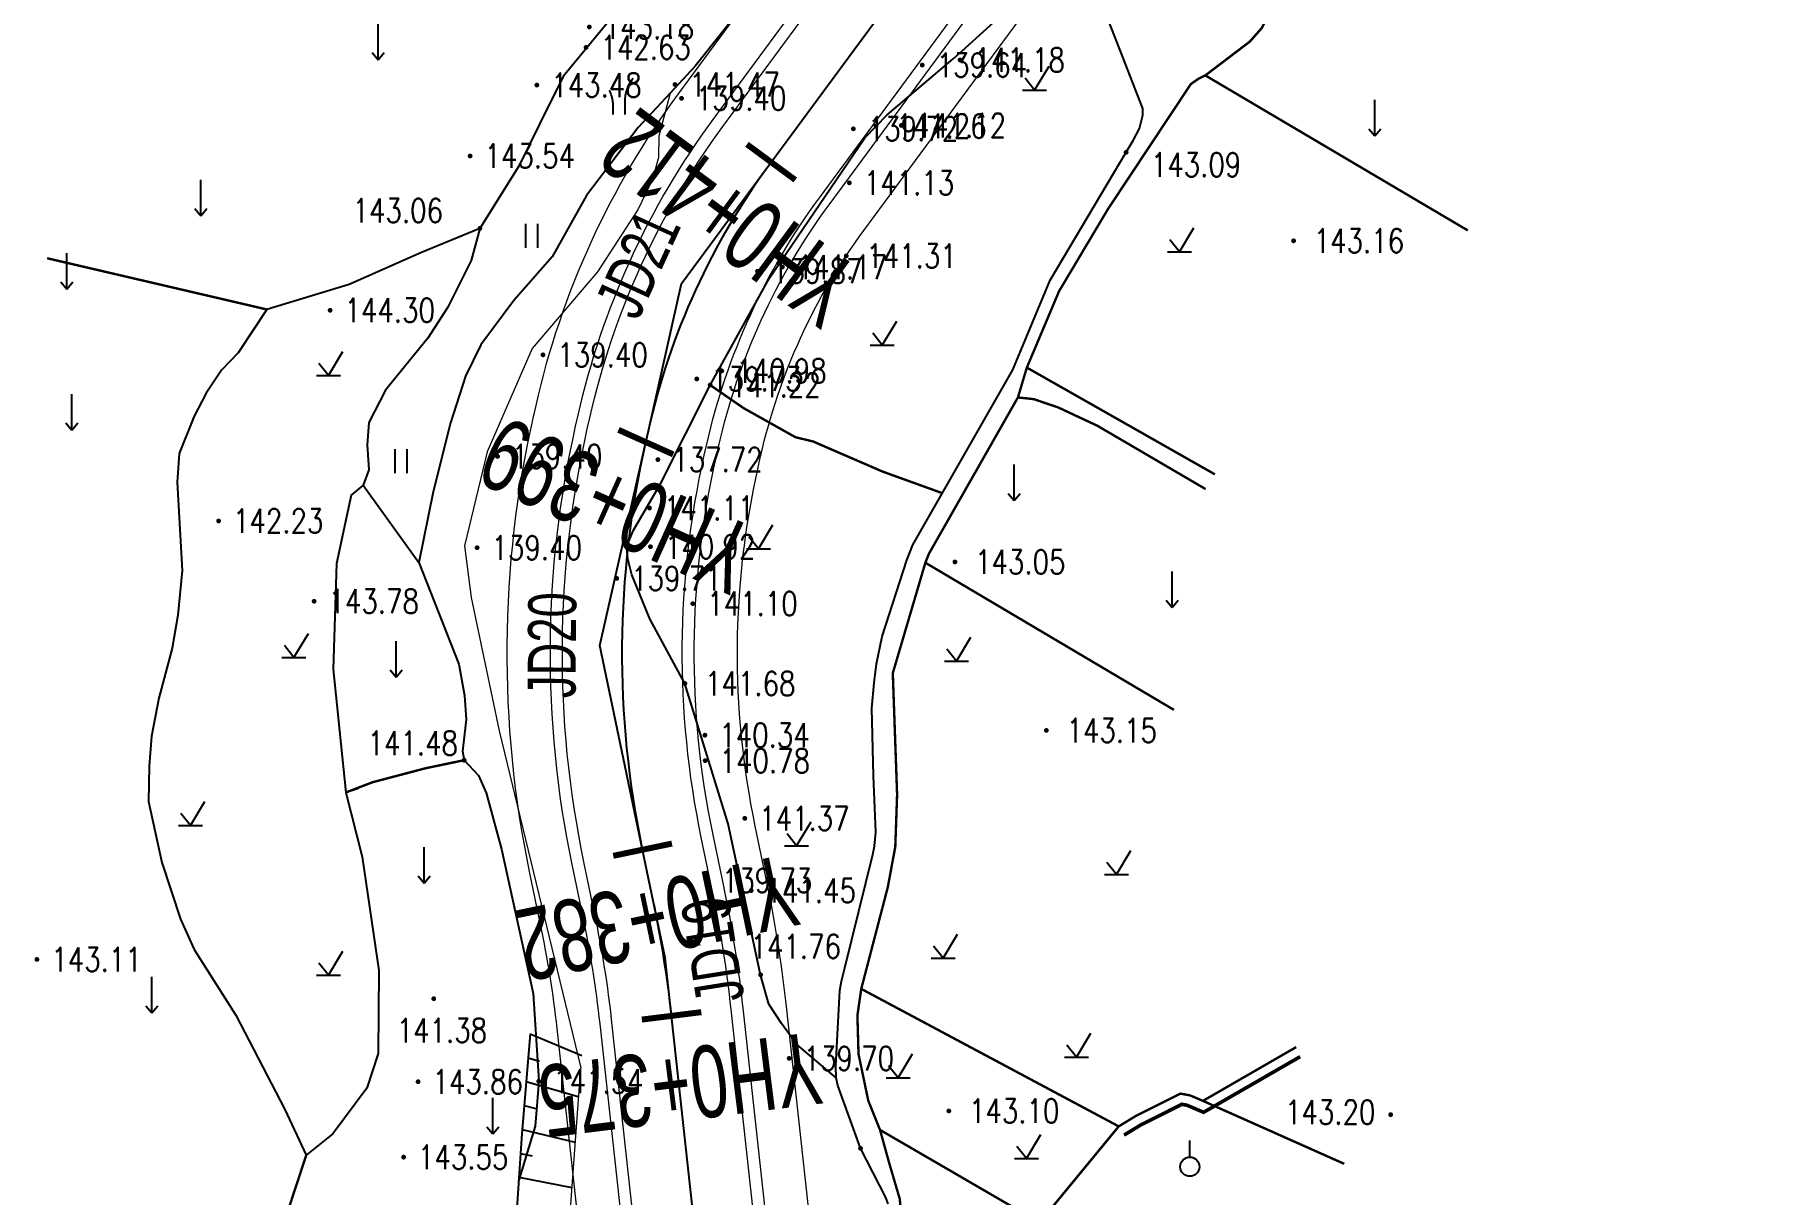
# Model space of a CAD drawing. Extents: x 529262 to 576451, y 2694391 to 2717535.
# Drawn here: x 562806.6 to 562878.6, y 2709454.9 to 2709503.3 of the extents above; entities that cross this region are included whole.
import ezdxf
from ezdxf.enums import TextEntityAlignment as Align

# ---------------------------------------------------------------- set-up
doc = ezdxf.new("R2010")
doc.units = 0
doc.linetypes.add('DASHED', pattern=[19.05, 12.7, -6.35])
doc.linetypes.add('X3', pattern=[5, 4, -1])
for name, color, linetype in [('DLSS', 4, 'Continuous'), ('DMTZ', 8, 'Continuous'), ('GCD', 8, 'Continuous'), ('ZBTZ', 8, 'Continuous'), ('交点标注', 3, 'Continuous'), ('桩号标注_YH', 2, 'Continuous'), ('道路中线_04护管挡墙', 7, 'Continuous')]:
    doc.layers.add(name, color=color, linetype=linetype)
doc.layers.add('SXSS', color=5, linetype='Continuous', lineweight=0)
doc.styles.add('EICAD', font='fsdb_e.shx', dxfattribs={"width": 0.707, "height": 2, "bigfont": 'tjhzf.shx'})
doc.styles.add('HZ', font='rs.shx', dxfattribs={"width": 0.8, "bigfont": 'hztxt.shx'})
doc.styles.add('JieTuHzTxt', font='smsim.shx', dxfattribs={"width": 0.7, "bigfont": 'smfs.shx'})
doc.linetypes.add('10421', pattern='A,2,[150,AAA.SHX,S=0.5,R=0,X=0,Y=0.5],1e-11', length=2)

# ---------------------------------------------------------------- blocks, each defined once
blk = doc.blocks.new('gc125')
at = {"color": 8}
blk.add_line((0, 0.8), (0, 2.2), dxfattribs=at)
blk.add_circle((0, 0), 0.8, dxfattribs=at)
blk = doc.blocks.new('gc120')
at = {"color": 8}
for p, q in [((0, 0), (0, 3)), ((-0.5, 0.6), (0, 0)), ((0, 0), (0.5, 0.6))]:
    blk.add_line(p, q, dxfattribs=at)
blk = doc.blocks.new('gc123')
at = {"color": 8}
for p, q in [((0, 0), (1.2, 2)), ((-1, 0), (1, 0)), ((0, 0), (-0.8, 1))]:
    blk.add_line(p, q, dxfattribs=at)
blk = doc.blocks.new('GC200')
at = {"linetype": 'Continuous', "const_width": 0.2, "flags": 128}
blk.add_lwpolyline([(-0.1, 0, 1), (0.1, 0, 1)], format="xyb", close=True, dxfattribs=at)
blk = doc.blocks.new('gc121')
at = {"color": 8}
for p, q in [((-0.5, -1), (-0.5, 1)), ((0.5, -1), (0.5, 1))]:
    blk.add_line(p, q, dxfattribs=at)
blk = doc.blocks.new('gc246')
at = {"color": 8}
for p, q in [((-0.5, 1), (-0.5, 0)), ((0.5, 1), (0.5, 0))]:
    blk.add_line(p, q, dxfattribs=at)
for centre, radius, start, end in [((3.4, 1.11), 2.91, 139.3312, 182.0887), ((-2.94, 0.81), 2.45, 4.3743, 29.0242)]:
    blk.add_arc(centre, radius, start, end, dxfattribs=at)

msp = doc.modelspace()

# ---------------------------------------------------------------- linework, layer by layer
at = {"layer": 'DLSS', "linetype": 'X3', "const_width": 0.15}
msp.add_lwpolyline([(562852.014, 2709457.387), (562852.716, 2709457.815), (562854.423, 2709458.672), (562854.64, 2709458.632), (562855.33, 2709458.338), (562859.356, 2709460.659)], dxfattribs=at)
at = {"layer": 'DMTZ', "linetype": 'Continuous'}
for p, q in [((562827.255, 2709461.61), (562829.407, 2709460.703)), ((562827.171, 2709460.613), (562827.649, 2709460.467)), ((562827.087, 2709459.617), (562829.263, 2709458.999)), ((562827.003, 2709458.62), (562827.487, 2709458.494)), ((562826.919, 2709457.624), (562829.126, 2709457.099)), ((562826.849, 2709456.626), (562827.338, 2709456.521)), ((562826.782, 2709455.629), (562828.988, 2709455.198))]:
    msp.add_line(p, q, dxfattribs=at)
at = {"layer": 'DMTZ', "linetype": '10421', "flags": 128}
for points in [[(562837.299, 2709506.529), (562836.341, 2709506.079), (562834.498, 2709505.393), (562832.675, 2709504.87), (562831.686, 2709504.839), (562830.529, 2709503.817), (562828.631, 2709501.513), (562827.641, 2709499.531), (562826.779, 2709497.783), (562825.16, 2709495.185)], [(562837.299, 2709506.529), (562836.387, 2709504.784), (562834.136, 2709501.944), (562833.097, 2709500.828)], [(562833.097, 2709500.828), (562831.762, 2709499.397), (562829.599, 2709496.55), (562828.171, 2709493.992), (562826.576, 2709492.172), (562825.201, 2709490.324), (562824.564, 2709489.023), (562823.929, 2709487.078), (562823.21, 2709484.204), (562822.613, 2709481.26)], [(562848.94, 2709493.021), (562852.101, 2709498.356), (562852.399, 2709498.843), (562852.661, 2709499.346), (562852.803, 2709499.899), (562852.793, 2709500.181)], [(562825.16, 2709495.185), (562822.732, 2709494.183), (562819.71, 2709492.85), (562816.275, 2709491.806), (562815.081, 2709490.004), (562814.384, 2709489.275), (562813.752, 2709488.309), (562813.246, 2709487.363), (562812.629, 2709485.807), (562812.54, 2709484.606), (562812.75, 2709480.926), (562812.563, 2709479.067), (562812.329, 2709477.689), (562811.777, 2709475.606), (562811.474, 2709474.019), (562811.369, 2709472.763), (562811.345, 2709471.297), (562811.897, 2709468.748), (562812.684, 2709466.391), (562813.245, 2709465.124), (562814.979, 2709462.383), (562817.031, 2709458.455), (562817.921, 2709456.551)], [(562825.16, 2709495.185), (562824.797, 2709493.847), (562823.826, 2709491.906), (562822.988, 2709490.607), (562821.232, 2709488.443), (562820.534, 2709487.093), (562820.459, 2709486.167), (562820.537, 2709485.12), (562820.298, 2709484.481), (562819.798, 2709484.058), (562819.188, 2709481.22), (562819.037, 2709476.807), (562819.576, 2709471.673)], [(562840.374, 2709464.363), (562841.538, 2709469.089), (562841.604, 2709469.433), (562841.664, 2709470.011), (562841.566, 2709472.365), (562841.496, 2709475.192), (562841.601, 2709476.245), (562841.692, 2709477.033), (562841.926, 2709478.173), (562842.952, 2709481.356), (562843.214, 2709481.991), (562847.382, 2709489.286), (562848.94, 2709493.021)], [(562822.613, 2709481.26), (562824.279, 2709477.013), (562824.524, 2709475.716), (562824.585, 2709474.713), (562824.436, 2709473.395), (562824.505, 2709473.016)], [(562824.505, 2709473.016), (562825.105, 2709472.374), (562825.426, 2709471.651), (562826.055, 2709469.311), (562827.38, 2709463.293), (562827.615, 2709459.634), (562827.462, 2709457.766), (562826.77, 2709455.466)], [(562820.07, 2709471.822), (562819.576, 2709471.673), (562820.254, 2709468.993), (562820.952, 2709464.255), (562820.914, 2709460.791), (562820.451, 2709459.345), (562819.024, 2709457.444), (562817.921, 2709456.551)]]:
    msp.add_lwpolyline(points, dxfattribs=at)
at = {"layer": 'DMTZ', "linetype": '10421'}
for points in [[(562851.867, 2709502.568), (562851.092, 2709504.566), (562850.721, 2709506.659)], [(562845.247, 2709502.568), (562847.472, 2709504.583), (562849.434, 2709505.481)], [(562840.019, 2709459.771), (562838.368, 2709461.168), (562837.727, 2709462.042), (562837.212, 2709462.843), (562836.861, 2709464.071), (562835.505, 2709470.366), (562833.706, 2709476.212), (562832.245, 2709478.91), (562831.808, 2709479.969), (562831.49, 2709480.75), (562831.332, 2709481.412), (562831.287, 2709481.848), (562831.371, 2709482.147), (562831.569, 2709482.606), (562832.696, 2709484.532), (562834.759, 2709488.655), (562837.216, 2709493.09), (562841.214, 2709498.957), (562841.675, 2709499.446), (562842.138, 2709499.923), (562844.893, 2709502.247), (562845.247, 2709502.568)], [(562852.793, 2709500.181), (562851.867, 2709502.568)], [(562840.019, 2709459.771), (562839.994, 2709460.262), (562840.172, 2709463.419), (562840.241, 2709463.802), (562840.374, 2709464.363)], [(562842.177, 2709454.525), (562842.081, 2709454.794), (562841.028, 2709456.839), (562840.081, 2709459.454), (562840.019, 2709459.771)]]:
    msp.add_lwpolyline(points, dxfattribs=at)
at = {"layer": 'DMTZ', "linetype": '10421', "elevation": 164.791, "flags": 128}
msp.add_lwpolyline([(562820.298, 2709484.481), (562822.613, 2709481.26)], dxfattribs=at)
at = {"layer": 'DMTZ', "linetype": 'Continuous', "flags": 128}
msp.add_lwpolyline([(562827.255, 2709461.61), (562826.905, 2709457.457), (562826.375, 2709449.533), (562828.65, 2709439.706), (562828.307, 2709431.788), (562827.61, 2709424.88), (562828.514, 2709420.926), (562829.52, 2709416.526), (562829.891, 2709412.333), (562829.998, 2709410.138), (562830.397, 2709408.007), (562831.829, 2709404.6), (562832.527, 2709402.619), (562833.845, 2709401.339), (562836.264, 2709398.991), (562840.1, 2709395.402), (562844.26, 2709391.6), (562847.88, 2709390.079), (562850.311, 2709389.311), (562850.764, 2709389.051)], dxfattribs=at)
at = {"layer": 'SXSS', "linetype": 'Continuous', "flags": 128}
msp.add_lwpolyline([(562833.097, 2709500.828), (562832.625, 2709499.032), (562832.612, 2709498.144), (562832.36, 2709497.234), (562831.765, 2709495.985), (562830.057, 2709493.377), (562827.34, 2709490.178), (562825.458, 2709485.873), (562824.52, 2709481.951), (562824.792, 2709479.803), (562825.97, 2709474.245), (562829.366, 2709460.186)], dxfattribs=at)
at = {"layer": 'SXSS', "linetype": 'Continuous', "elevation": 142.539, "flags": 128}
msp.add_lwpolyline([(562828.831, 2709452.782), (562829.366, 2709460.186)], dxfattribs=at)
at = {"layer": 'ZBTZ', "linetype": 'Continuous', "const_width": 0.1}
for points in [[(562856.726, 2709502.568), (562857.259, 2709502.973), (562857.749, 2709503.528), (562858.206, 2709504.372)], [(562855.802, 2709484.931), (562847.961, 2709489.382), (562849.304, 2709492.565), (562851.345, 2709495.993), (562854.797, 2709501.199), (562855.115, 2709501.421), (562855.402, 2709501.561), (562856.726, 2709502.568)], [(562843.731, 2709481.248), (562843.884, 2709481.631), (562847.589, 2709488.137), (562848.248, 2709488.067), (562849.269, 2709487.72), (562850.899, 2709486.959), (562855.414, 2709484.317)], [(562854.095, 2709475.113), (562843.731, 2709481.248), (562842.373, 2709476.644), (562842.553, 2709471.584), (562842.477, 2709469.408), (562842.166, 2709467.727), (562841.058, 2709463.484)], [(562841.058, 2709463.484), (562851.792, 2709457.752), (562848.492, 2709453.743), (562841.841, 2709457.605)], [(562851.792, 2709457.752), (562852.509, 2709458.189), (562854.359, 2709459.118), (562854.764, 2709459.045), (562855.302, 2709458.815), (562859.192, 2709461.058)]]:
    msp.add_lwpolyline(points, dxfattribs=at)
at = {"layer": 'ZBTZ', "linetype": 'Continuous', "const_width": 0.1, "flags": 128}
for points in [[(562855.402, 2709501.561), (562864.998, 2709495.894)], [(562864.998, 2709495.894), (562866.342, 2709495.1)], [(562855.302, 2709458.815), (562861.194, 2709456.19)], [(562817.921, 2709456.551), (562816.788, 2709453.11), (562815.825, 2709451.324), (562814.532, 2709449.424), (562813.472, 2709448.239)]]:
    msp.add_lwpolyline(points, dxfattribs=at)
for points, elevation in [([(562816.275, 2709491.806), (562807.122, 2709493.94)], 165.577), ([(562847.589, 2709488.137), (562847.961, 2709489.382)], 143.249), ([(562834.759, 2709488.655), (562836.149, 2709487.695), (562838.317, 2709486.479), (562839.053, 2709486.301), (562841.939, 2709485.051), (562844.445, 2709484.145)], 141.222), ([(562819.576, 2709471.673), (562820.681, 2709472.096), (562822.901, 2709472.682), (562824.505, 2709473.016)], 165.663), ([(562841.058, 2709463.484), (562840.898, 2709462.375), (562840.944, 2709460.768), (562841.351, 2709458.823), (562841.841, 2709457.605), (562842.211, 2709456.266), (562842.663, 2709454.727), (562842.822, 2709453.144), (562843.139, 2709450.791), (562843.252, 2709449.365), (562843.298, 2709448.84)], 143.151)]:
    msp.add_lwpolyline(points, dxfattribs=dict(at, elevation=elevation))
at = {"layer": '交点标注', "linetype": 'DASHED'}
for p, q in [((562833.568, 2709492.881), (562837.302, 2709497.946)), ((562832.183, 2709486.743), (562833.568, 2709492.881)), ((562830.164, 2709477.795), (562832.077, 2709486.276)), ((562831.944, 2709469.286), (562830.164, 2709477.795)), ((562832.887, 2709464.776), (562832.389, 2709467.157)), ((562833.151, 2709462.359), (562832.887, 2709464.776))]:
    msp.add_line(p, q, dxfattribs=at)
at = {"layer": '桩号标注_YH', "const_width": 0.25}
for points in [[(562836.296, 2709498.688), (562838.308, 2709497.204)], [(562830.936, 2709486.787), (562833.218, 2709485.765)], [(562830.72, 2709469.03), (562833.167, 2709469.541)], [(562831.911, 2709462.204), (562834.391, 2709462.513)]]:
    msp.add_lwpolyline(points, dxfattribs=at)
at = {"layer": '道路中线_04护管挡墙', "color": 8, "lineweight": 0}
for points in [[(562840.687, 2709437.608), (562837.923, 2709462.881, 0.024304), (562837.087, 2709468.139), (562836.642, 2709470.268, -0.10742), (562836.76, 2709485.22), (562836.865, 2709485.687, -0.103751), (562841.166, 2709495.097), (562853.654, 2709512.032, 0.039614), (562858.232, 2709519.395), (562868.362, 2709538.994, 0.029913), (562871.016, 2709544.983), (562879.362, 2709567.329, -0.042995), (562882.69, 2709574.338), (562883.014, 2709574.891, -0.10904), (562896.245, 2709589.192), (562901.522, 2709592.858, 0.095078), (562910.692, 2709602.236, 0.174366), (562915.971, 2709623.872), (562913.477, 2709647.328, -0.114785)], [(562838.401, 2709437.358), (562835.636, 2709462.631, 0.024304), (562834.836, 2709467.668), (562834.391, 2709469.797, -0.10742), (562834.516, 2709485.726), (562834.621, 2709486.193, -0.103751), (562839.314, 2709496.462), (562851.803, 2709513.397, 0.039614), (562856.189, 2709520.451), (562866.318, 2709540.05, 0.029913), (562868.862, 2709545.788), (562877.207, 2709568.134, -0.042995), (562880.705, 2709575.499), (562881.029, 2709576.052, -0.10904), (562894.933, 2709591.082), (562900.21, 2709594.747, 0.095078), (562908.774, 2709603.506, 0.174366), (562913.684, 2709623.629), (562911.19, 2709647.085, -0.114785)], [(562838.898, 2709437.412), (562836.133, 2709462.685, 0.024304), (562835.325, 2709467.771), (562834.88, 2709469.9, -0.10742), (562835.004, 2709485.616), (562835.109, 2709486.083, -0.103751), (562839.717, 2709496.166), (562852.206, 2709513.101, 0.039614), (562856.633, 2709520.222), (562866.763, 2709539.821, 0.029913), (562869.33, 2709545.613), (562877.676, 2709567.959, -0.042995), (562881.137, 2709575.247), (562881.46, 2709575.8, -0.10904), (562895.218, 2709590.671), (562900.496, 2709594.336, 0.095078), (562909.191, 2709603.23, 0.174366), (562914.181, 2709623.682), (562911.687, 2709647.137, -0.114785)], [(562831.144, 2709436.564), (562828.379, 2709461.837, 0.024304), (562827.69, 2709466.174), (562827.245, 2709468.303, -0.10742), (562827.395, 2709487.333), (562827.5, 2709487.799, -0.103751), (562833.439, 2709500.795), (562845.928, 2709517.73, 0.039614), (562849.704, 2709523.803), (562859.833, 2709543.402, 0.029913), (562862.023, 2709548.342), (562870.369, 2709570.688, -0.042995), (562874.404, 2709579.185), (562874.728, 2709579.738, -0.10904), (562890.768, 2709597.077), (562896.046, 2709600.743, 0.095078), (562902.686, 2709607.534, 0.174366), (562906.425, 2709622.857), (562903.93, 2709646.313, -0.114785)], [(562832.933, 2709436.76), (562830.169, 2709462.033, 0.024304), (562829.452, 2709466.542), (562829.007, 2709468.671, -0.10742), (562829.151, 2709486.936), (562829.256, 2709487.403, -0.103751), (562834.888, 2709499.727), (562847.377, 2709516.662, 0.039614), (562851.303, 2709522.976), (562861.433, 2709542.576, 0.029913), (562863.709, 2709547.712), (562872.055, 2709570.058, -0.042995), (562875.958, 2709578.276), (562876.281, 2709578.83, -0.10904), (562891.795, 2709595.599), (562897.073, 2709599.264, 0.095078), (562904.187, 2709606.541, 0.174366), (562908.215, 2709623.047), (562905.72, 2709646.503, -0.114785)], [(562833.43, 2709436.814), (562830.666, 2709462.087, 0.024304), (562829.942, 2709466.645), (562829.497, 2709468.774, -0.10742), (562829.639, 2709486.826), (562829.744, 2709487.293, -0.103751), (562835.29, 2709499.43), (562847.779, 2709516.365, 0.039614), (562851.747, 2709522.747), (562861.877, 2709542.346, 0.029913), (562864.178, 2709547.537), (562872.523, 2709569.883, -0.042995), (562876.389, 2709578.024), (562876.713, 2709578.577, -0.10904), (562892.08, 2709595.188), (562897.358, 2709598.854, 0.095078), (562904.604, 2709606.265, 0.174366), (562908.712, 2709623.1), (562906.218, 2709646.556, -0.114785)]]:
    msp.add_lwpolyline(points, format="xyb", dxfattribs=at)
at = {"layer": '道路中线_04护管挡墙', "color": 1}
msp.add_lwpolyline([(562835.916, 2709437.086), (562833.151, 2709462.359, 0.024304), (562832.389, 2709467.157), (562831.944, 2709469.286, -0.10742), (562832.077, 2709486.276), (562832.183, 2709486.743, -0.103751), (562837.302, 2709497.946), (562849.791, 2709514.881, 0.039614), (562853.968, 2709521.599), (562864.098, 2709541.198, 0.029913), (562866.52, 2709546.663), (562874.865, 2709569.008, -0.042995), (562878.547, 2709576.762), (562878.871, 2709577.315, -0.10904), (562893.506, 2709593.135), (562898.784, 2709596.8, 0.095078), (562906.689, 2709604.885, 0.174366), (562911.198, 2709623.364), (562908.704, 2709646.82, -0.114785)], format="xyb", dxfattribs=at)

# ---------------------------------------------------------------- block references
at = {"layer": 'GCD', "linetype": 'Continuous'}
ref = msp.add_blockref('GC200', (562829.722, 2709503.582, 143.184), dxfattribs=dict(at, xscale=0.5, yscale=0.5, zscale=0.5))
ref.add_attrib('height', '143.18', dxfattribs={"linetype": 'Continuous', "height": 1, "style": 'HZ', "width": 0.8}).set_placement((562830.322, 2709503.582, 143.184), align=Align.MIDDLE_LEFT)
ref = msp.add_blockref('GC200', (562829.586, 2709502.728, 142.629), dxfattribs=dict(at, xscale=0.5, yscale=0.5, zscale=0.5))
ref.add_attrib('height', '142.63', dxfattribs={"linetype": 'Continuous', "height": 1, "style": 'HZ', "width": 0.8}).set_placement((562830.186, 2709502.728, 142.629), align=Align.MIDDLE_LEFT)
ref = msp.add_blockref('GC200', (562845.178, 2709502.206, 141.176), dxfattribs=dict(at, xscale=0.5, yscale=0.5, zscale=0.5))
ref.add_attrib('height', '141.18', dxfattribs={"linetype": 'Continuous', "height": 1, "style": 'HZ', "width": 0.8}).set_placement((562845.778, 2709502.206, 141.176), align=Align.MIDDLE_LEFT)
ref = msp.add_blockref('GC200', (562843.601, 2709501.993, 139.64), dxfattribs=dict(at, xscale=0.5, yscale=0.5, zscale=0.5))
ref.add_attrib('height', '139.64', dxfattribs={"linetype": 'Continuous', "height": 1, "style": 'HZ', "width": 0.8}).set_placement((562844.201, 2709501.993, 139.64), align=Align.MIDDLE_LEFT)
ref = msp.add_blockref('GC200', (562827.535, 2709501.157, 143.484), dxfattribs=dict(at, xscale=0.5, yscale=0.5, zscale=0.5))
ref.add_attrib('height', '143.48', dxfattribs={"linetype": 'Continuous', "height": 1, "style": 'HZ', "width": 0.8}).set_placement((562828.135, 2709501.157, 143.484), align=Align.MIDDLE_LEFT)
ref = msp.add_blockref('GC200', (562833.292, 2709501.181, 141.474), dxfattribs=dict(at, xscale=0.5, yscale=0.5, zscale=0.5))
ref.add_attrib('height', '141.47', dxfattribs={"linetype": 'Continuous', "height": 1, "style": 'HZ', "width": 0.8}).set_placement((562833.892, 2709501.181, 141.474), align=Align.MIDDLE_LEFT)
ref = msp.add_blockref('GC200', (562833.566, 2709500.606, 139.4), dxfattribs=dict(at, xscale=0.5, yscale=0.5, zscale=0.5))
ref.add_attrib('height', '139.40', dxfattribs={"linetype": 'Continuous', "height": 1, "style": 'HZ', "width": 0.8}).set_placement((562834.166, 2709500.606, 139.4), align=Align.MIDDLE_LEFT)
ref = msp.add_blockref('GC200', (562840.731, 2709499.336, 139.723), dxfattribs=dict(at, xscale=0.5, yscale=0.5, zscale=0.5))
ref.add_attrib('height', '139.72', dxfattribs={"linetype": 'Continuous', "height": 1, "style": 'HZ', "width": 0.8}).set_placement((562841.331, 2709499.336, 139.723), align=Align.MIDDLE_LEFT)
ref = msp.add_blockref('GC200', (562842.726, 2709499.476, 141.115), dxfattribs=dict(at, xscale=0.5, yscale=0.5, zscale=0.5))
ref.add_attrib('height', '141.12', dxfattribs={"linetype": 'Continuous', "height": 1, "style": 'HZ', "width": 0.8}).set_placement((562843.326, 2709499.476, 141.115), align=Align.MIDDLE_LEFT)
at = {"layer": 'GCD', "linetype": 'Continuous', "xscale": 0.5, "yscale": 0.5}
for p in [(562841.675, 2709499.446, 141.255), (562852.101, 2709498.356, 143.09), (562834.759, 2709488.655, 141.222), (562833.706, 2709476.212, 141.677), (562836.861, 2709464.071, 141.755), (562841.028, 2709456.839, 143.105)]:
    msp.add_blockref('GC200', p, dxfattribs=at)
at = {"layer": 'GCD', "linetype": 'Continuous'}
ref = msp.add_blockref('GC200', (562824.753, 2709498.203, 143.544), dxfattribs=dict(at, xscale=0.5, yscale=0.5, zscale=0.5))
ref.add_attrib('height', '143.54', dxfattribs={"linetype": 'Continuous', "height": 1, "style": 'HZ', "width": 0.8}).set_placement((562825.353, 2709498.203, 143.544), align=Align.MIDDLE_LEFT)
ref = msp.add_blockref('GC200', (562840.564, 2709497.082, 141.133), dxfattribs=dict(at, xscale=0.5, yscale=0.5, zscale=0.5))
ref.add_attrib('height', '141.13', dxfattribs={"linetype": 'Continuous', "height": 1, "style": 'HZ', "width": 0.8}).set_placement((562841.164, 2709497.082, 141.133), align=Align.MIDDLE_LEFT)
ref = msp.add_blockref('GC200', (562825.16, 2709495.184, 143.061), dxfattribs=dict(at, xscale=0.5, yscale=0.5, zscale=0.5))
ref.add_attrib('height', '143.06', dxfattribs={"linetype": 'Continuous', "height": 1, "style": 'HZ', "width": 0.8}).set_placement((562819.852, 2709495.928, 143.061), align=Align.MIDDLE_LEFT)
at = {"layer": 'GCD', "linetype": 'Continuous', "xscale": 0.5, "yscale": 0.5, "zscale": 0.5}
for p in [(562859.08, 2709494.667, 143.156), (562840.432, 2709494.037, 141.31), (562844.963, 2709481.282, 143.047), (562848.775, 2709474.258, 143.154), (562844.71, 2709458.395, 143.095), (562863.129, 2709458.24, 143.198)]:
    msp.add_blockref('GC200', p, dxfattribs=at)
at = {"layer": 'GCD', "linetype": 'Continuous'}
ref = msp.add_blockref('GC200', (562837.767, 2709493.574, 141.174), dxfattribs=dict(at, xscale=0.5, yscale=0.5, zscale=0.5))
ref.add_attrib('height', '141.17', dxfattribs={"linetype": 'Continuous', "height": 1, "style": 'HZ', "width": 0.8}).set_placement((562838.367, 2709493.574, 141.174), align=Align.MIDDLE_LEFT)
ref = msp.add_blockref('GC200', (562836.734, 2709493.398, 139.865), dxfattribs=dict(at, xscale=0.5, yscale=0.5, zscale=0.5))
ref.add_attrib('height', '139.87', dxfattribs={"linetype": 'Continuous', "height": 1, "style": 'HZ', "width": 0.8}).set_placement((562837.334, 2709493.398, 139.865), align=Align.MIDDLE_LEFT)
ref = msp.add_blockref('GC200', (562818.916, 2709491.771, 144.299), dxfattribs=dict(at, xscale=0.5, yscale=0.5, zscale=0.5))
ref.add_attrib('height', '144.30', dxfattribs={"linetype": 'Continuous', "height": 1, "style": 'HZ', "width": 0.8}).set_placement((562819.516, 2709491.771, 144.299), align=Align.MIDDLE_LEFT)
ref = msp.add_blockref('GC200', (562827.79, 2709489.912, 139.4), dxfattribs=dict(at, xscale=0.5, yscale=0.5, zscale=0.5))
ref.add_attrib('height', '139.40', dxfattribs={"linetype": 'Continuous', "height": 1, "style": 'HZ', "width": 0.8}).set_placement((562828.39, 2709489.912, 139.4), align=Align.MIDDLE_LEFT)
ref = msp.add_blockref('GC200', (562835.244, 2709489.245, 140.982), dxfattribs=dict(at, xscale=0.5, yscale=0.5, zscale=0.5))
ref.add_attrib('height', '140.98', dxfattribs={"linetype": 'Continuous', "height": 1, "style": 'HZ', "width": 0.8}).set_placement((562835.844, 2709489.245, 140.982), align=Align.MIDDLE_LEFT)
ref = msp.add_blockref('GC200', (562834.202, 2709488.911, 139.725), dxfattribs=dict(at, xscale=0.5, yscale=0.5, zscale=0.5))
ref.add_attrib('height', '139.73', dxfattribs={"linetype": 'Continuous', "height": 1, "style": 'HZ', "width": 0.8}).set_placement((562834.802, 2709488.911, 139.725), align=Align.MIDDLE_LEFT)
ref = msp.add_blockref('GC200', (562825.896, 2709485.678, 139.4), dxfattribs=dict(at, xscale=0.5, yscale=0.5, zscale=0.5))
ref.add_attrib('height', '139.40', dxfattribs={"linetype": 'Continuous', "height": 1, "style": 'HZ', "width": 0.8}).set_placement((562826.496, 2709485.678, 139.4), align=Align.MIDDLE_LEFT)
ref = msp.add_blockref('GC200', (562832.58, 2709485.548, 137.72), dxfattribs=dict(at, xscale=0.5, yscale=0.5, zscale=0.5))
ref.add_attrib('height', '137.72', dxfattribs={"linetype": 'Continuous', "height": 1, "style": 'HZ', "width": 0.8}).set_placement((562833.18, 2709485.548, 137.72), align=Align.MIDDLE_LEFT)
ref = msp.add_blockref('GC200', (562832.229, 2709483.528, 141.113), dxfattribs=dict(at, xscale=0.5, yscale=0.5, zscale=0.5))
ref.add_attrib('height', '141.11', dxfattribs={"linetype": 'Continuous', "height": 1, "style": 'HZ', "width": 0.8}).set_placement((562832.829, 2709483.528, 141.113), align=Align.MIDDLE_LEFT)
ref = msp.add_blockref('GC200', (562814.267, 2709482.989, 142.231), dxfattribs=dict(at, xscale=0.5, yscale=0.5, zscale=0.5))
ref.add_attrib('height', '142.23', dxfattribs={"linetype": 'Continuous', "height": 1, "style": 'HZ', "width": 0.8}).set_placement((562814.867, 2709482.989, 142.231), align=Align.MIDDLE_LEFT)
ref = msp.add_blockref('GC200', (562825.045, 2709481.874, 139.4), dxfattribs=dict(at, xscale=0.5, yscale=0.5, zscale=0.5))
ref.add_attrib('height', '139.40', dxfattribs={"linetype": 'Continuous', "height": 1, "style": 'HZ', "width": 0.8}).set_placement((562825.645, 2709481.874, 139.4), align=Align.MIDDLE_LEFT)
ref = msp.add_blockref('GC200', (562832.272, 2709481.915, 140.917), dxfattribs=dict(at, xscale=0.5, yscale=0.5, zscale=0.5))
ref.add_attrib('height', '140.92', dxfattribs={"linetype": 'Continuous', "height": 1, "style": 'HZ', "width": 0.8}).set_placement((562832.872, 2709481.915, 140.917), align=Align.MIDDLE_LEFT)
ref = msp.add_blockref('GC200', (562830.865, 2709480.593, 139.714), dxfattribs=dict(at, xscale=0.5, yscale=0.5, zscale=0.5))
ref.add_attrib('height', '139.71', dxfattribs={"linetype": 'Continuous', "height": 1, "style": 'HZ', "width": 0.8}).set_placement((562831.465, 2709480.593, 139.714), align=Align.MIDDLE_LEFT)
ref = msp.add_blockref('GC200', (562818.249, 2709479.642, 143.776), dxfattribs=dict(at, xscale=0.5, yscale=0.5, zscale=0.5))
ref.add_attrib('height', '143.78', dxfattribs={"linetype": 'Continuous', "height": 1, "style": 'HZ', "width": 0.8}).set_placement((562818.849, 2709479.642, 143.776), align=Align.MIDDLE_LEFT)
ref = msp.add_blockref('GC200', (562834.037, 2709479.543, 141.099), dxfattribs=dict(at, xscale=0.5, yscale=0.5, zscale=0.5))
ref.add_attrib('height', '141.10', dxfattribs={"linetype": 'Continuous', "height": 1, "style": 'HZ', "width": 0.8}).set_placement((562834.637, 2709479.543, 141.099), align=Align.MIDDLE_LEFT)
ref = msp.add_blockref('GC200', (562834.54, 2709474.059, 140.344), dxfattribs=dict(at, xscale=0.5, yscale=0.5, zscale=0.5))
ref.add_attrib('height', '140.34', dxfattribs={"linetype": 'Continuous', "height": 1, "style": 'HZ', "width": 0.8}).set_placement((562835.14, 2709474.059, 140.344), align=Align.MIDDLE_LEFT)
ref = msp.add_blockref('GC200', (562824.505, 2709473.016, 141.477), dxfattribs=dict(at, xscale=0.5, yscale=0.5, zscale=0.5))
ref.add_attrib('height', '141.48', dxfattribs={"linetype": 'Continuous', "height": 1, "style": 'HZ', "width": 0.8}).set_placement((562820.475, 2709473.732, 141.477), align=Align.MIDDLE_LEFT)
ref = msp.add_blockref('GC200', (562834.553, 2709472.995, 140.783), dxfattribs=dict(at, xscale=0.5, yscale=0.5, zscale=0.5))
ref.add_attrib('height', '140.78', dxfattribs={"linetype": 'Continuous', "height": 1, "style": 'HZ', "width": 0.8}).set_placement((562835.153, 2709472.995, 140.783), align=Align.MIDDLE_LEFT)
ref = msp.add_blockref('GC200', (562836.203, 2709470.592, 141.369), dxfattribs=dict(at, xscale=0.5, yscale=0.5, zscale=0.5))
ref.add_attrib('height', '141.37', dxfattribs={"linetype": 'Continuous', "height": 1, "style": 'HZ', "width": 0.8}).set_placement((562836.803, 2709470.592, 141.369), align=Align.MIDDLE_LEFT)
ref = msp.add_blockref('GC200', (562834.644, 2709467.999, 139.733), dxfattribs=dict(at, xscale=0.5, yscale=0.5, zscale=0.5))
ref.add_attrib('height', '139.73', dxfattribs={"linetype": 'Continuous', "height": 1, "style": 'HZ', "width": 0.8}).set_placement((562835.244, 2709467.999, 139.733), align=Align.MIDDLE_LEFT)
ref = msp.add_blockref('GC200', (562836.468, 2709467.582, 141.45), dxfattribs=dict(at, xscale=0.5, yscale=0.5, zscale=0.5))
ref.add_attrib('height', '141.45', dxfattribs={"linetype": 'Continuous', "height": 1, "style": 'HZ', "width": 0.8}).set_placement((562837.068, 2709467.582, 141.45), align=Align.MIDDLE_LEFT)
ref = msp.add_blockref('GC200', (562806.694, 2709464.712, 143.109), dxfattribs=dict(at, xscale=0.5, yscale=0.5, zscale=0.5))
ref.add_attrib('height', '143.11', dxfattribs={"linetype": 'Continuous', "height": 1, "style": 'HZ', "width": 0.8}).set_placement((562807.294, 2709464.712, 143.109), align=Align.MIDDLE_LEFT)
ref = msp.add_blockref('GC200', (562823.237, 2709463.074, 141.376), dxfattribs=dict(at, xscale=0.5, yscale=0.5, zscale=0.5))
ref.add_attrib('height', '141.38', dxfattribs={"linetype": 'Continuous', "height": 1, "style": 'HZ', "width": 0.8}).set_placement((562821.69, 2709461.751, 141.376), align=Align.MIDDLE_LEFT)
ref = msp.add_blockref('GC200', (562838.055, 2709460.586, 139.7), dxfattribs=dict(at, xscale=0.5, yscale=0.5, zscale=0.5))
ref.add_attrib('height', '139.70', dxfattribs={"linetype": 'Continuous', "height": 1, "style": 'HZ', "width": 0.8}).set_placement((562838.655, 2709460.586, 139.7), align=Align.MIDDLE_LEFT)
ref = msp.add_blockref('GC200', (562822.584, 2709459.613, 143.864), dxfattribs=dict(at, xscale=0.5, yscale=0.5, zscale=0.5))
ref.add_attrib('height', '143.86', dxfattribs={"linetype": 'Continuous', "height": 1, "style": 'HZ', "width": 0.8}).set_placement((562823.184, 2709459.613, 143.864), align=Align.MIDDLE_LEFT)
ref = msp.add_blockref('GC200', (562827.615, 2709459.634, 141.539), dxfattribs=dict(at, xscale=0.5, yscale=0.5, zscale=0.5))
ref.add_attrib('height', '141.54', dxfattribs={"linetype": 'Continuous', "height": 1, "style": 'HZ', "width": 0.8}).set_placement((562828.215, 2709459.634, 141.539), align=Align.MIDDLE_LEFT)
ref = msp.add_blockref('GC200', (562821.978, 2709456.47, 143.547), dxfattribs=dict(at, xscale=0.5, yscale=0.5, zscale=0.5))
ref.add_attrib('height', '143.55', dxfattribs={"linetype": 'Continuous', "height": 1, "style": 'HZ', "width": 0.8}).set_placement((562822.578, 2709456.47, 143.547), align=Align.MIDDLE_LEFT)
at = {"layer": 'ZBTZ', "linetype": 'Continuous', "xscale": 0.5, "yscale": 0.5}
for name, p in [('gc120', (562820.924, 2709502.217)), ('gc123', (562848.286, 2709500.946)), ('gc246', (562830.955, 2709499.935)), ('gc120', (562862.464, 2709499.041)), ('gc120', (562813.527, 2709495.71)), ('gc121', (562827.327, 2709494.877)), ('gc123', (562854.325, 2709494.202)), ('gc120', (562807.937, 2709492.657)), ('gc123', (562841.936, 2709490.313)), ('gc123', (562818.845, 2709489.051)), ('gc120', (562808.151, 2709486.773)), ('gc121', (562821.878, 2709485.483)), ('gc120', (562847.437, 2709483.837)), ('gc123', (562836.777, 2709481.822)), ('gc120', (562854.02, 2709479.386)), ('gc123', (562817.41, 2709477.3, 165.647)), ('gc123', (562845.032, 2709477.14)), ('gc120', (562821.665, 2709476.479)), ('gc123', (562813.095, 2709470.301)), ('gc123', (562838.364, 2709469.442)), ('gc120', (562822.838, 2709467.897)), ('gc123', (562851.699, 2709468.252)), ('gc123', (562844.476, 2709464.76)), ('gc123', (562818.845, 2709464.051)), ('gc120', (562811.479, 2709462.48)), ('gc123', (562850.032, 2709460.634)), ('gc123', (562842.593, 2709459.77)), ('gc120', (562825.694, 2709457.436)), ('gc123', (562847.949, 2709456.412)), ('gc125', (562854.755, 2709456.07))]:
    msp.add_blockref(name, p, dxfattribs=at)

# ---------------------------------------------------------------- texts
at = {"layer": 'GCD', "linetype": 'Continuous', "style": 'HZ', "width": 0.8}
for s, p in [('141.26', (562844.4, 2709499.446)), ('143.09', (562855.015, 2709497.838)), ('143.16', (562861.805, 2709494.667)), ('141.31', (562843.157, 2709494.037)), ('141.22', (562837.484, 2709488.655)), ('143.05', (562847.688, 2709481.282)), ('141.68', (562836.431, 2709476.212)), ('143.15', (562851.5, 2709474.258)), ('141.76', (562838.328, 2709465.255)), ('143.10', (562847.435, 2709458.395)), ('143.20', (562860.608, 2709458.344))]:
    msp.add_text(s, height=1, dxfattribs=at).set_placement(p, align=Align.MIDDLE)
at = {"layer": '交点标注', "style": 'EICAD', "width": 0.707}
for s, rotation, p in [('JD21', 65.43994, (562831.748, 2709493.713)), ('JD20', 89.54902, (562828.164, 2709477.811)), ('JD19', 99.02699, (562834.862, 2709465.09))]:
    msp.add_text(s, height=2, rotation=rotation, dxfattribs=at).set_placement(p, align=Align.MIDDLE_CENTER)
at = {"layer": '桩号标注_YH', "style": 'JieTuHzTxt', "width": 0.7}
for s, rotation, p in [('YH0+412', 143.59331, (562837.006, 2709497.544)), ('YH0+399', 155.8801, (562831.873, 2709485.82)), ('YH0+382', 191.81146, (562832.046, 2709468.796)), ('YH0+375', 187.10357, (562833.213, 2709461.863))]:
    msp.add_text(s, height=3, rotation=rotation, dxfattribs=at).set_placement(p, align=Align.BOTTOM_CENTER)

doc.saveas('drawing.dxf')
